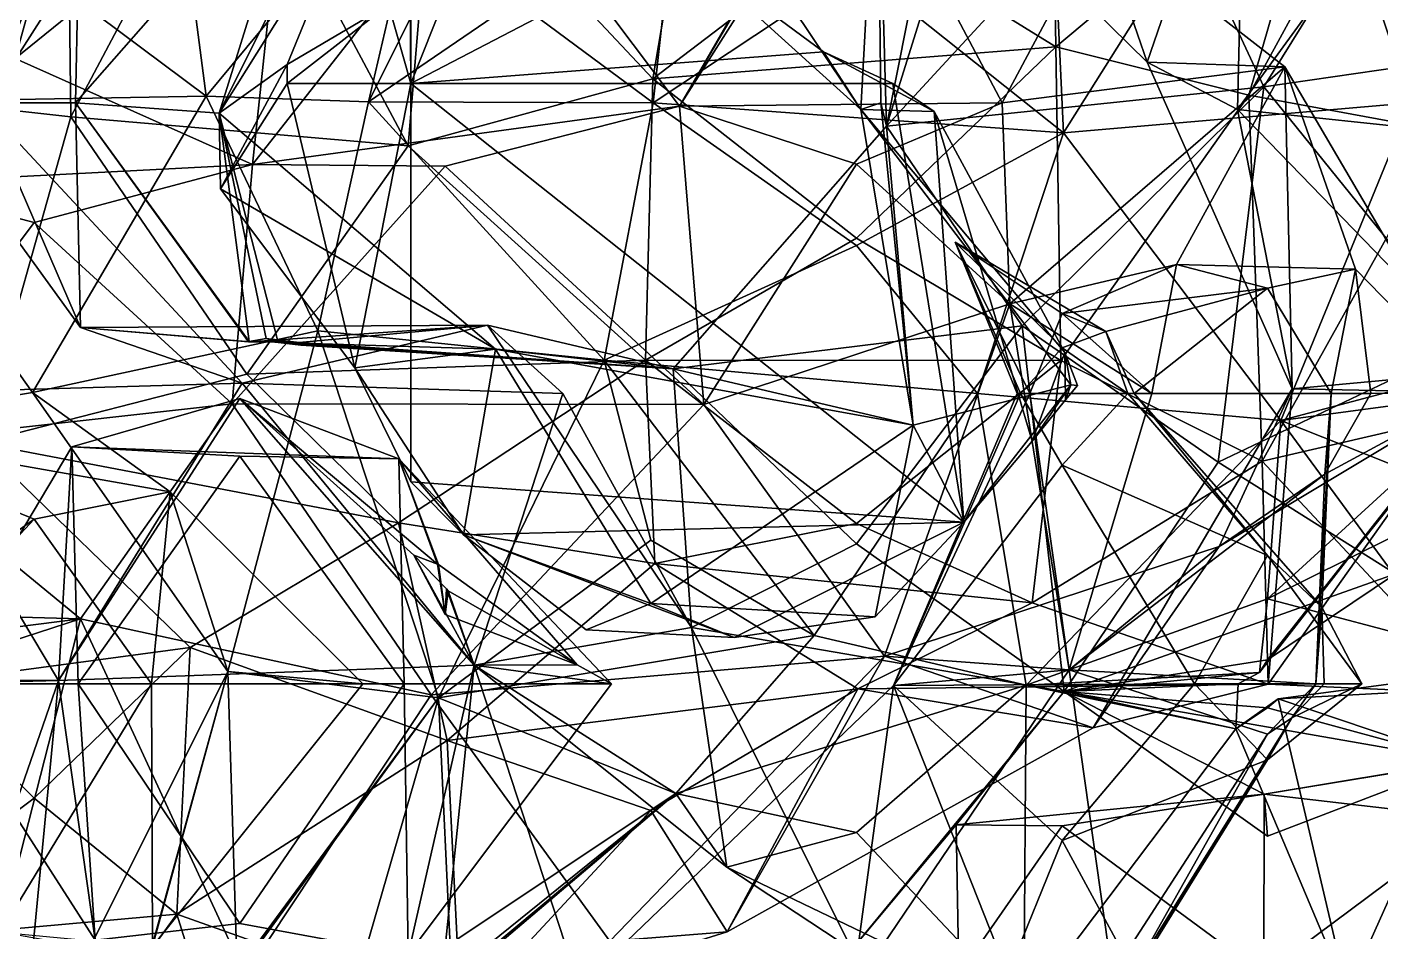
# Model space of a CAD drawing. Extents: x 290095 to 295679, y 4553756 to 4561441.
# Drawn here: x 291696.5 to 291779.5, y 4554098.7 to 4554154.2 of the extents above; entities that cross this region are included whole.
import ezdxf

# ---------------------------------------------------------------- set-up
doc = ezdxf.new("R2010")
doc.units = 0
doc.layers.add('Au_ppm_Pref_-_0_5', color=7, linetype='CONTINUOUS')

msp = doc.modelspace()

# ---------------------------------------------------------------- linework, layer by layer
at = {"layer": 'Au_ppm_Pref_-_0_5'}
for points in [[(291734.843, 4554150.987, 1818.433), (291738.394, 4554171.935, 1812.846), (291721.37, 4554165.35, 1816.982)], [(291734.843, 4554150.987, 1818.433), (291747.318, 4554160.519, 1815.16), (291738.394, 4554171.935, 1812.846)], [(291716.738, 4554162.422, 1903.327), (291708.258, 4554148.88, 1900.675), (291719.06, 4554170.548, 1900.557)], [(291719.06, 4554170.548, 1900.557), (291708.258, 4554148.88, 1900.675), (291713.386, 4554165.404, 1894.164)], [(291759.27, 4554169.76, 1812.768), (291747.318, 4554160.519, 1815.16), (291759.543, 4554152.958, 1817.981)], [(291759.998, 4554147.692, 1875.212), (291774.364, 4554170.515, 1876.221), (291759.133, 4554166.566, 1871.728)], [(291759.27, 4554169.76, 1812.768), (291759.543, 4554152.958, 1817.981), (291776.217, 4554166.919, 1816.768)], [(291781.285, 4554149.521, 1877.392), (291774.364, 4554170.515, 1876.221), (291759.998, 4554147.692, 1875.212)], [(291772.281, 4554150.5, 1893.865), (291765.273, 4554165.58, 1893.388), (291784.404, 4554170.014, 1896.074)], [(291772.281, 4554150.5, 1893.865), (291784.404, 4554170.014, 1896.074), (291786.38, 4554152.548, 1898.979)], [(291781.285, 4554149.521, 1877.392), (291797.622, 4554166.867, 1876.516), (291774.364, 4554170.515, 1876.221)], [(291706.818, 4554169.505, 1883.44), (291693.908, 4554149.274, 1883.665), (291688.473, 4554167.339, 1878.235)], [(291699.741, 4554163.352, 1888.705), (291693.908, 4554149.274, 1883.665), (291706.818, 4554169.505, 1883.44)], [(291749.152, 4554148.1, 1895.098), (291748.601, 4554167.953, 1900.71), (291755.805, 4554169.321, 1894.645)], [(291749.152, 4554148.1, 1895.098), (291755.805, 4554169.321, 1894.645), (291752.968, 4554167.339, 1891.369)], [(291765.125, 4554152.015, 1840.565), (291749.54, 4554167.339, 1841.191), (291771.16, 4554169.553, 1839.813)], [(291770.664, 4554149.106, 1834.519), (291765.125, 4554152.015, 1840.565), (291771.16, 4554169.553, 1839.813)], [(291770.664, 4554149.106, 1834.519), (291771.16, 4554169.553, 1839.813), (291784.559, 4554168.213, 1835.011)], [(291770.664, 4554149.106, 1834.519), (291784.559, 4554168.213, 1835.011), (291783.444, 4554147.772, 1829.312)], [(291783.444, 4554147.772, 1829.312), (291781.462, 4554168.495, 1823.019), (291771.36, 4554149.99, 1823.637)], [(291771.36, 4554149.99, 1823.637), (291781.462, 4554168.495, 1823.019), (291776.217, 4554166.919, 1816.768)], [(291707.466, 4554149.94, 1865.413), (291705.198, 4554167.339, 1861.047), (291696.921, 4554157.815, 1861.773)], [(291707.466, 4554149.94, 1865.413), (291721.409, 4554166.78, 1864.846), (291705.198, 4554167.339, 1861.047)], [(291736.467, 4554149.32, 1840.98), (291725.051, 4554164.545, 1838.877), (291746.853, 4554167.339, 1841.191)], [(291736.467, 4554149.32, 1840.98), (291746.853, 4554167.339, 1841.191), (291745.622, 4554164.94, 1841.191)], [(291737.284, 4554164.488, 1904.458), (291748.601, 4554167.953, 1900.71), (291747.58, 4554149.122, 1906.301)], [(291748.601, 4554167.953, 1900.71), (291748.817, 4554149.521, 1900.584), (291747.58, 4554149.122, 1906.301)], [(291749.152, 4554148.1, 1895.098), (291748.817, 4554149.521, 1900.584), (291748.601, 4554167.953, 1900.71)], [(291749.152, 4554148.1, 1895.098), (291752.968, 4554167.339, 1891.369), (291765.273, 4554165.58, 1893.388)], [(291762.174, 4554160.615, 1845.952), (291749.54, 4554167.339, 1841.191), (291765.125, 4554152.015, 1840.565)], [(291699.171, 4554148.664, 1823.8), (291708.987, 4554167.217, 1823.393), (291698.979, 4554163.844, 1830.203)], [(291719.846, 4554146.886, 1821.422), (291708.987, 4554167.217, 1823.393), (291699.171, 4554148.664, 1823.8)], [(291717.418, 4554149.579, 1872.182), (291721.409, 4554166.78, 1864.846), (291707.466, 4554149.94, 1865.413)], [(291721.37, 4554165.35, 1816.982), (291708.987, 4554167.217, 1823.393), (291719.846, 4554146.886, 1821.422)], [(291736.279, 4554162.475, 1869.737), (291721.409, 4554166.78, 1864.846), (291717.418, 4554149.579, 1872.182)], [(291736.467, 4554149.32, 1840.98), (291745.622, 4554164.94, 1841.191), (291747.318, 4554166.413, 1841.499)], [(291736.467, 4554149.32, 1840.98), (291747.318, 4554166.413, 1841.499), (291756.253, 4554149.521, 1842.918)], [(291747.318, 4554157.804, 1873.648), (291759.998, 4554147.692, 1875.212), (291759.133, 4554166.566, 1871.728)], [(291762.174, 4554160.615, 1845.952), (291756.253, 4554149.521, 1842.918), (291747.318, 4554166.413, 1841.499)], [(291759.543, 4554152.958, 1817.981), (291771.36, 4554149.99, 1823.637), (291776.217, 4554166.919, 1816.768)], [(291684.227, 4554149.521, 1862.794), (291696.921, 4554157.815, 1861.773), (291683.928, 4554165.956, 1860.159)], [(291712.429, 4554165.755, 1834.583), (291710.314, 4554145.748, 1840.465), (291695.755, 4554152.249, 1835.98)], [(291712.429, 4554165.755, 1834.583), (291695.755, 4554152.249, 1835.98), (291698.979, 4554163.844, 1830.203)], [(291712.429, 4554165.755, 1834.583), (291725.051, 4554164.545, 1838.877), (291710.314, 4554145.748, 1840.465)], [(291772.281, 4554150.5, 1893.865), (291749.152, 4554148.1, 1895.098), (291765.273, 4554165.58, 1893.388)], [(291699.466, 4554149.521, 1895.465), (291713.386, 4554165.404, 1894.164), (291708.258, 4554148.88, 1900.675)], [(291713.386, 4554165.404, 1894.164), (291699.466, 4554149.521, 1895.465), (291699.741, 4554163.352, 1888.705)], [(291719.846, 4554146.886, 1821.422), (291734.843, 4554150.987, 1818.433), (291721.37, 4554165.35, 1816.982)], [(291736.467, 4554149.32, 1840.98), (291710.314, 4554145.748, 1840.465), (291725.051, 4554164.545, 1838.877)], [(291737.284, 4554164.488, 1904.458), (291747.58, 4554149.122, 1906.301), (291736.397, 4554159.258, 1906.159)], [(291695.755, 4554152.249, 1835.98), (291683.89, 4554150.364, 1829.007), (291698.979, 4554163.844, 1830.203)], [(291698.979, 4554163.844, 1830.203), (291683.89, 4554150.364, 1829.007), (291699.171, 4554148.664, 1823.8)], [(291689.775, 4554149.521, 1888.705), (291699.741, 4554163.352, 1888.705), (291699.466, 4554149.521, 1895.465)], [(291689.775, 4554149.521, 1888.705), (291693.908, 4554149.274, 1883.665), (291699.741, 4554163.352, 1888.705)], [(291712.434, 4554151.879, 1904.886), (291708.258, 4554148.88, 1900.675), (291716.738, 4554162.422, 1903.327)], [(291716.738, 4554162.422, 1903.327), (291718.644, 4554155.538, 1906.419), (291712.434, 4554151.879, 1904.886)], [(291736.279, 4554162.475, 1869.737), (291717.418, 4554149.579, 1872.182), (291722.12, 4554158.977, 1874.039)], [(291734.868, 4554149.521, 1874.09), (291736.279, 4554162.475, 1869.737), (291722.12, 4554158.977, 1874.039)], [(291736.279, 4554162.475, 1869.737), (291734.868, 4554149.521, 1874.09), (291747.318, 4554157.804, 1873.648)], [(291762.174, 4554160.615, 1845.952), (291773.579, 4554151.731, 1847.111), (291756.253, 4554149.521, 1842.918)], [(291762.174, 4554160.615, 1845.952), (291765.125, 4554152.015, 1840.565), (291773.579, 4554151.731, 1847.111)], [(291734.843, 4554150.987, 1818.433), (291759.543, 4554152.958, 1817.981), (291747.318, 4554160.519, 1815.16)], [(291734.868, 4554149.521, 1874.09), (291722.12, 4554158.977, 1874.039), (291717.418, 4554149.579, 1872.182)], [(291736.397, 4554159.258, 1906.159), (291720, 4554150.707, 1908.596), (291722.833, 4554157.815, 1906.323)], [(291736.397, 4554159.258, 1906.159), (291745.305, 4554152.649, 1908.537), (291720, 4554150.707, 1908.596)], [(291747.58, 4554149.122, 1906.301), (291745.305, 4554152.649, 1908.537), (291736.397, 4554159.258, 1906.159)], [(291707.466, 4554149.94, 1865.413), (291696.921, 4554157.815, 1861.773), (291684.227, 4554149.521, 1862.794)], [(291722.833, 4554157.815, 1906.323), (291720, 4554150.707, 1908.596), (291720, 4554156.272, 1906.766)], [(291759.998, 4554147.692, 1875.212), (291747.318, 4554157.804, 1873.648), (291734.868, 4554149.521, 1874.09)], [(291720, 4554150.707, 1908.596), (291718.644, 4554155.538, 1906.419), (291719.957, 4554156.249, 1906.764)], [(291720, 4554156.272, 1906.766), (291720, 4554150.707, 1908.596), (291719.957, 4554156.249, 1906.764)], [(291718.644, 4554155.538, 1906.419), (291712.42, 4554150.707, 1905.263), (291712.434, 4554151.879, 1904.886)], [(291720, 4554150.707, 1908.596), (291712.42, 4554150.707, 1905.263), (291718.644, 4554155.538, 1906.419)], [(291749.555, 4554150.707, 1909.273), (291720, 4554150.707, 1908.596), (291745.305, 4554152.649, 1908.537)], [(291734.843, 4554150.987, 1818.433), (291747.318, 4554141.213, 1820.603), (291759.543, 4554152.958, 1817.981)], [(291745.305, 4554152.649, 1908.537), (291752.077, 4554148.995, 1909.118), (291749.555, 4554150.707, 1909.273)], [(291747.58, 4554149.122, 1906.301), (291752.077, 4554148.995, 1909.118), (291745.305, 4554152.649, 1908.537)], [(291759.849, 4554133.719, 1824.68), (291759.543, 4554152.958, 1817.981), (291747.318, 4554141.213, 1820.603)], [(291759.849, 4554133.719, 1824.68), (291771.36, 4554149.99, 1823.637), (291759.543, 4554152.958, 1817.981)], [(291784.931, 4554134.845, 1893.51), (291772.281, 4554150.5, 1893.865), (291786.38, 4554152.548, 1898.979)], [(291710.314, 4554145.748, 1840.465), (291687.823, 4554144.571, 1841.191), (291695.755, 4554152.249, 1835.98)], [(291708.351, 4554144.24, 1902.357), (291708.258, 4554148.88, 1900.675), (291712.434, 4554151.879, 1904.886)], [(291712.42, 4554150.707, 1905.263), (291708.351, 4554144.24, 1902.357), (291712.434, 4554151.879, 1904.886)], [(291756.713, 4554137.2, 1848.576), (291756.253, 4554149.521, 1842.918), (291773.579, 4554151.731, 1847.111)], [(291756.713, 4554137.2, 1848.576), (291773.579, 4554151.731, 1847.111), (291766.924, 4554139.613, 1853.069)], [(291770.664, 4554149.106, 1834.519), (291774.022, 4554131.981, 1841.212), (291765.125, 4554152.015, 1840.565)], [(291765.125, 4554152.015, 1840.565), (291774.022, 4554131.981, 1841.212), (291773.579, 4554151.731, 1847.111)], [(291777.906, 4554139.325, 1853.069), (291766.924, 4554139.613, 1853.069), (291773.579, 4554151.731, 1847.111)], [(291777.906, 4554139.325, 1853.069), (291773.579, 4554151.731, 1847.111), (291785.274, 4554131.755, 1847.135)], [(291773.579, 4554151.731, 1847.111), (291774.022, 4554131.981, 1841.212), (291785.274, 4554131.755, 1847.135)], [(291712.42, 4554150.707, 1905.263), (291716.568, 4554133.278, 1904.077), (291708.351, 4554144.24, 1902.357)], [(291712.42, 4554150.707, 1905.263), (291720, 4554150.707, 1908.596), (291716.568, 4554133.278, 1904.077)], [(291720, 4554150.707, 1908.596), (291720, 4554126.272, 1904.377), (291716.568, 4554133.278, 1904.077)], [(291734.394, 4554133.742, 1823.74), (291734.843, 4554150.987, 1818.433), (291719.846, 4554146.886, 1821.422)], [(291720, 4554150.707, 1908.596), (291753.903, 4554123.798, 1906.032), (291720, 4554126.272, 1904.377)], [(291749.555, 4554150.707, 1909.273), (291753.903, 4554123.798, 1906.032), (291720, 4554150.707, 1908.596)], [(291734.394, 4554133.742, 1823.74), (291747.318, 4554141.213, 1820.603), (291734.843, 4554150.987, 1818.433)], [(291752.077, 4554148.995, 1909.118), (291753.903, 4554123.798, 1906.032), (291749.555, 4554150.707, 1909.273)], [(291699.171, 4554148.664, 1823.8), (291683.89, 4554150.364, 1829.007), (291693.538, 4554128.679, 1828.406)], [(291696.83, 4554131.751, 1864.972), (291707.466, 4554149.94, 1865.413), (291684.227, 4554149.521, 1862.794)], [(291696.83, 4554131.751, 1864.972), (291714.304, 4554135.545, 1869.913), (291707.466, 4554149.94, 1865.413)], [(291714.304, 4554135.545, 1869.913), (291717.418, 4554149.579, 1872.182), (291707.466, 4554149.94, 1865.413)], [(291757.474, 4554135.848, 1892.111), (291749.152, 4554148.1, 1895.098), (291772.281, 4554150.5, 1893.865)], [(291769.487, 4554127.478, 1891.542), (291757.474, 4554135.848, 1892.111), (291772.281, 4554150.5, 1893.865)], [(291771.36, 4554149.99, 1823.637), (291759.849, 4554133.719, 1824.68), (291772.187, 4554127.539, 1828.079)], [(291769.487, 4554127.478, 1891.542), (291772.281, 4554150.5, 1893.865), (291784.931, 4554134.845, 1893.51)], [(291783.444, 4554147.772, 1829.312), (291771.36, 4554149.99, 1823.637), (291772.187, 4554127.539, 1828.079)], [(291696.83, 4554131.751, 1864.972), (291684.227, 4554149.521, 1862.794), (291683.455, 4554129.503, 1858.94)], [(291709.664, 4554132.326, 1882.626), (291687.895, 4554131.703, 1881.082), (291693.908, 4554149.274, 1883.665)], [(291689.775, 4554149.521, 1888.705), (291699.466, 4554149.521, 1895.465), (291699.772, 4554135.735, 1888.705)], [(291689.775, 4554149.521, 1888.705), (291699.772, 4554135.735, 1888.705), (291693.908, 4554149.274, 1883.665)], [(291693.908, 4554149.274, 1883.665), (291699.772, 4554135.735, 1888.705), (291709.664, 4554132.326, 1882.626)], [(291710.092, 4554134.875, 1893.864), (291710.06, 4554134.869, 1893.844), (291699.466, 4554149.521, 1895.465)], [(291710.06, 4554134.869, 1893.844), (291699.772, 4554135.735, 1888.705), (291699.466, 4554149.521, 1895.465)], [(291699.466, 4554149.521, 1895.465), (291710.097, 4554134.877, 1893.868), (291710.092, 4554134.875, 1893.864)], [(291708.258, 4554148.88, 1900.675), (291710.097, 4554134.877, 1893.868), (291699.466, 4554149.521, 1895.465)], [(291722.12, 4554145.644, 1845.838), (291710.314, 4554145.748, 1840.465), (291736.467, 4554149.32, 1840.98)], [(291717.418, 4554149.579, 1872.182), (291714.304, 4554135.545, 1869.913), (291731.858, 4554133.744, 1872.755)], [(291731.858, 4554133.744, 1872.755), (291734.868, 4554149.521, 1874.09), (291717.418, 4554149.579, 1872.182)], [(291722.12, 4554145.644, 1845.838), (291736.467, 4554149.32, 1840.98), (291737.961, 4554131.025, 1846.479)], [(291747.318, 4554140.78, 1873.801), (291734.868, 4554149.521, 1874.09), (291731.858, 4554133.744, 1872.755)], [(291747.318, 4554140.78, 1873.801), (291759.998, 4554147.692, 1875.212), (291734.868, 4554149.521, 1874.09)], [(291756.253, 4554149.521, 1842.918), (291747.318, 4554145.751, 1845.873), (291736.467, 4554149.32, 1840.98)], [(291737.961, 4554131.025, 1846.479), (291736.467, 4554149.32, 1840.98), (291747.318, 4554145.751, 1845.873)], [(291747.318, 4554145.751, 1845.873), (291756.253, 4554149.521, 1842.918), (291756.713, 4554137.2, 1848.576)], [(291748.817, 4554149.521, 1900.584), (291750.801, 4554129.752, 1899.793), (291747.58, 4554149.122, 1906.301)], [(291752.077, 4554148.995, 1909.118), (291747.58, 4554149.122, 1906.301), (291760.091, 4554134.22, 1907.467)], [(291747.58, 4554149.122, 1906.301), (291760.454, 4554132.232, 1906.788), (291760.091, 4554134.22, 1907.467)], [(291747.58, 4554149.122, 1906.301), (291750.801, 4554129.752, 1899.793), (291760.454, 4554132.232, 1906.788)], [(291749.152, 4554148.1, 1895.098), (291750.801, 4554129.752, 1899.793), (291748.817, 4554149.521, 1900.584)], [(291752.077, 4554148.995, 1909.118), (291758.078, 4554128.781, 1906.746), (291753.903, 4554123.798, 1906.032)], [(291752.077, 4554148.995, 1909.118), (291760.091, 4554134.22, 1907.467), (291758.078, 4554128.781, 1906.746)], [(291781.285, 4554149.521, 1877.392), (291759.998, 4554147.692, 1875.212), (291773.326, 4554130.035, 1875.683)], [(291786.167, 4554133.098, 1835.294), (291774.022, 4554131.981, 1841.212), (291770.664, 4554149.106, 1834.519)], [(291770.664, 4554149.106, 1834.519), (291783.444, 4554147.772, 1829.312), (291786.167, 4554133.098, 1835.294)], [(291785.116, 4554133.171, 1882.277), (291781.285, 4554149.521, 1877.392), (291773.326, 4554130.035, 1875.683)], [(291693.538, 4554128.679, 1828.406), (291709.955, 4554132.872, 1823.734), (291699.171, 4554148.664, 1823.8)], [(291719.846, 4554146.886, 1821.422), (291699.171, 4554148.664, 1823.8), (291709.955, 4554132.872, 1823.734)], [(291711.877, 4554134.814, 1894.729), (291711.14, 4554135.061, 1894.495), (291708.258, 4554148.88, 1900.675)], [(291710.097, 4554134.877, 1893.868), (291708.258, 4554148.88, 1900.675), (291711.14, 4554135.061, 1894.495)], [(291711.877, 4554134.814, 1894.729), (291708.258, 4554148.88, 1900.675), (291725.203, 4554134.419, 1901.225)], [(291708.258, 4554148.88, 1900.675), (291708.351, 4554144.24, 1902.357), (291725.203, 4554134.419, 1901.225)], [(291750.801, 4554129.752, 1899.793), (291749.152, 4554148.1, 1895.098), (291736.093, 4554133.205, 1894.975)], [(291736.093, 4554133.205, 1894.975), (291749.152, 4554148.1, 1895.098), (291757.474, 4554135.848, 1892.111)], [(291747.318, 4554140.78, 1873.801), (291754.735, 4554131.703, 1873.33), (291759.998, 4554147.692, 1875.212)], [(291759.998, 4554147.692, 1875.212), (291754.735, 4554131.703, 1873.33), (291773.326, 4554130.035, 1875.683)], [(291772.187, 4554127.539, 1828.079), (291790.073, 4554131.703, 1825.709), (291783.444, 4554147.772, 1829.312)], [(291709.955, 4554132.872, 1823.734), (291734.394, 4554133.742, 1823.74), (291719.846, 4554146.886, 1821.422)], [(291687.823, 4554144.571, 1841.191), (291710.314, 4554145.748, 1840.465), (291696.921, 4554142.183, 1844.684)], [(291709.067, 4554131.064, 1846.913), (291696.921, 4554142.183, 1844.684), (291710.314, 4554145.748, 1840.465)], [(291709.067, 4554131.064, 1846.913), (291710.314, 4554145.748, 1840.465), (291722.12, 4554145.644, 1845.838)], [(291737.961, 4554131.025, 1846.479), (291747.318, 4554145.751, 1845.873), (291756.713, 4554137.2, 1848.576)], [(291709.067, 4554131.064, 1846.913), (291722.12, 4554145.644, 1845.838), (291737.961, 4554131.025, 1846.479)], [(291686.753, 4554128.563, 1846.316), (291687.823, 4554144.571, 1841.191), (291696.921, 4554142.183, 1844.684)], [(291708.351, 4554144.24, 1902.357), (291716.568, 4554133.278, 1904.077), (291725.203, 4554134.419, 1901.225)], [(291709.067, 4554131.064, 1846.913), (291686.753, 4554128.563, 1846.316), (291696.921, 4554142.183, 1844.684)], [(291747.318, 4554140.78, 1873.801), (291731.858, 4554133.744, 1872.755), (291754.735, 4554131.703, 1873.33)], [(291734.394, 4554133.742, 1823.74), (291759.849, 4554133.719, 1824.68), (291747.318, 4554141.213, 1820.603)], [(291753.357, 4554140.982, 1859.009), (291757.377, 4554131.703, 1860.206), (291757.163, 4554131.703, 1859.009)], [(291753.357, 4554140.982, 1859.009), (291759.918, 4554134.49, 1859.938), (291757.377, 4554131.703, 1860.206)], [(291753.357, 4554140.982, 1859.009), (291762.598, 4554135.493, 1859.009), (291759.918, 4554134.49, 1859.938)], [(291753.357, 4554140.982, 1859.009), (291757.163, 4554131.703, 1859.009), (291757.936, 4554131.703, 1858.074)], [(291753.357, 4554140.982, 1859.009), (291757.936, 4554131.703, 1858.074), (291759.918, 4554136.605, 1857.375)], [(291753.357, 4554140.982, 1859.009), (291759.918, 4554136.605, 1857.375), (291762.598, 4554135.493, 1859.009)], [(291765.412, 4554131.703, 1853.069), (291756.713, 4554137.2, 1848.576), (291766.924, 4554139.613, 1853.069)], [(291765.412, 4554131.703, 1853.069), (291766.924, 4554139.613, 1853.069), (291759.918, 4554136.605, 1857.375)], [(291759.918, 4554136.605, 1857.375), (291766.924, 4554139.613, 1853.069), (291772.517, 4554138.161, 1855.222)], [(291772.517, 4554138.161, 1855.222), (291766.924, 4554139.613, 1853.069), (291777.906, 4554139.325, 1853.069)], [(291776.418, 4554131.703, 1854.908), (291772.517, 4554138.161, 1855.222), (291777.906, 4554139.325, 1853.069)], [(291778.833, 4554131.703, 1853.069), (291776.418, 4554131.703, 1854.908), (291777.906, 4554139.325, 1853.069)], [(291778.833, 4554131.703, 1853.069), (291777.906, 4554139.325, 1853.069), (291785.274, 4554131.755, 1847.135)], [(291759.918, 4554136.605, 1857.375), (291772.517, 4554138.161, 1855.222), (291762.598, 4554135.493, 1859.009)], [(291764.345, 4554131.703, 1859.009), (291762.598, 4554135.493, 1859.009), (291772.517, 4554138.161, 1855.222)], [(291764.345, 4554131.703, 1859.009), (291772.517, 4554138.161, 1855.222), (291776.418, 4554131.703, 1854.908)], [(291737.961, 4554131.025, 1846.479), (291756.713, 4554137.2, 1848.576), (291749.039, 4554115.585, 1846.391)], [(291749.039, 4554115.585, 1846.391), (291756.713, 4554137.2, 1848.576), (291760.358, 4554114.753, 1853.348)], [(291760.358, 4554114.753, 1853.348), (291756.713, 4554137.2, 1848.576), (291765.412, 4554131.703, 1853.069)], [(291765.412, 4554131.703, 1853.069), (291759.918, 4554136.605, 1857.375), (291757.936, 4554131.703, 1858.074)], [(291724.699, 4554135.888, 1888.251), (291699.772, 4554135.735, 1888.705), (291710.155, 4554134.87, 1893.841)], [(291724.699, 4554135.888, 1888.251), (291709.664, 4554132.326, 1882.626), (291699.772, 4554135.735, 1888.705)], [(291710.06, 4554134.869, 1893.844), (291710.155, 4554134.87, 1893.841), (291699.772, 4554135.735, 1888.705)], [(291724.699, 4554135.888, 1888.251), (291729.32, 4554131.703, 1885.311), (291709.664, 4554132.326, 1882.626)], [(291710.155, 4554134.87, 1893.841), (291713.161, 4554134.826, 1893.499), (291724.699, 4554135.888, 1888.251)], [(291713.161, 4554134.826, 1893.499), (291736.093, 4554133.205, 1894.975), (291724.699, 4554135.888, 1888.251)], [(291724.699, 4554135.888, 1888.251), (291736.093, 4554133.205, 1894.975), (291737.199, 4554117.354, 1887.398)], [(291729.32, 4554131.703, 1885.311), (291724.699, 4554135.888, 1888.251), (291737.199, 4554117.354, 1887.398)], [(291747.318, 4554122.48, 1891.78), (291736.093, 4554133.205, 1894.975), (291757.474, 4554135.848, 1892.111)], [(291747.318, 4554122.48, 1891.78), (291757.474, 4554135.848, 1892.111), (291760.048, 4554113.421, 1888.4)], [(291760.048, 4554113.421, 1888.4), (291757.474, 4554135.848, 1892.111), (291769.487, 4554127.478, 1891.542)], [(291696.83, 4554131.751, 1864.972), (291708.785, 4554114.651, 1865.098), (291714.304, 4554135.545, 1869.913)], [(291714.304, 4554135.545, 1869.913), (291708.785, 4554114.651, 1865.098), (291721.693, 4554113.024, 1870.634)], [(291710.092, 4554134.875, 1893.864), (291710.155, 4554134.87, 1893.841), (291710.06, 4554134.869, 1893.844)], [(291710.097, 4554134.877, 1893.868), (291710.155, 4554134.87, 1893.841), (291710.092, 4554134.875, 1893.864)], [(291710.097, 4554134.877, 1893.868), (291711.14, 4554135.061, 1894.495), (291713.161, 4554134.826, 1893.499)], [(291710.097, 4554134.877, 1893.868), (291713.161, 4554134.826, 1893.499), (291710.155, 4554134.87, 1893.841)], [(291711.877, 4554134.814, 1894.729), (291713.269, 4554134.664, 1893.998), (291711.14, 4554135.061, 1894.495)], [(291713.269, 4554134.664, 1893.998), (291713.161, 4554134.826, 1893.499), (291711.14, 4554135.061, 1894.495)], [(291731.858, 4554133.744, 1872.755), (291714.304, 4554135.545, 1869.913), (291721.693, 4554113.024, 1870.634)], [(291762.598, 4554135.493, 1859.009), (291763.95, 4554131.703, 1860.91), (291759.918, 4554134.49, 1859.938)], [(291762.598, 4554135.493, 1859.009), (291764.345, 4554131.703, 1859.009), (291763.95, 4554131.703, 1860.91)], [(291711.877, 4554134.814, 1894.729), (291736.093, 4554133.205, 1894.975), (291713.269, 4554134.664, 1893.998)], [(291725.203, 4554134.419, 1901.225), (291736.093, 4554133.205, 1894.975), (291711.877, 4554134.814, 1894.729)], [(291736.093, 4554133.205, 1894.975), (291713.161, 4554134.826, 1893.499), (291713.269, 4554134.664, 1893.998)], [(291723.237, 4554123.021, 1904.015), (291725.203, 4554134.419, 1901.225), (291716.568, 4554133.278, 1904.077)], [(291725.203, 4554134.419, 1901.225), (291723.237, 4554123.021, 1904.015), (291734.719, 4554118.822, 1902.229)], [(291725.203, 4554134.419, 1901.225), (291734.719, 4554118.822, 1902.229), (291750.801, 4554129.752, 1899.793)], [(291725.203, 4554134.419, 1901.225), (291750.801, 4554129.752, 1899.793), (291736.093, 4554133.205, 1894.975)], [(291763.95, 4554131.703, 1860.91), (291757.377, 4554131.703, 1860.206), (291759.918, 4554134.49, 1859.938)], [(291760.091, 4554134.22, 1907.467), (291760.125, 4554131.306, 1907.106), (291758.078, 4554128.781, 1906.746)], [(291760.091, 4554134.22, 1907.467), (291760.864, 4554132.191, 1907.233), (291760.125, 4554131.306, 1907.106)], [(291760.454, 4554132.232, 1906.788), (291760.864, 4554132.191, 1907.233), (291760.091, 4554134.22, 1907.467)], [(291769.487, 4554127.478, 1891.542), (291784.931, 4554134.845, 1893.51), (291780.348, 4554120.628, 1888.705)], [(291709.955, 4554132.872, 1823.734), (291719.248, 4554123.755, 1828.016), (291734.394, 4554133.742, 1823.74)], [(291723.237, 4554123.021, 1904.015), (291716.568, 4554133.278, 1904.077), (291720, 4554126.272, 1904.377)], [(291734.952, 4554121.275, 1829.929), (291734.394, 4554133.742, 1823.74), (291719.248, 4554123.755, 1828.016)], [(291721.693, 4554113.024, 1870.634), (291734.719, 4554122.707, 1873.886), (291731.858, 4554133.744, 1872.755)], [(291744.726, 4554116.855, 1873.099), (291731.858, 4554133.744, 1872.755), (291734.719, 4554122.707, 1873.886)], [(291754.735, 4554131.703, 1873.33), (291731.858, 4554133.744, 1872.755), (291744.726, 4554116.855, 1873.099)], [(291734.952, 4554121.275, 1829.929), (291747.318, 4554123.724, 1826.652), (291734.394, 4554133.742, 1823.74)], [(291734.394, 4554133.742, 1823.74), (291747.318, 4554123.724, 1826.652), (291759.849, 4554133.719, 1824.68)], [(291758.076, 4554118.854, 1830.1), (291759.849, 4554133.719, 1824.68), (291747.318, 4554123.724, 1826.652)], [(291759.849, 4554133.719, 1824.68), (291758.076, 4554118.854, 1830.1), (291772.187, 4554127.539, 1828.079)], [(291693.538, 4554128.679, 1828.406), (291719.248, 4554123.755, 1828.016), (291709.955, 4554132.872, 1823.734)], [(291747.318, 4554122.48, 1891.78), (291737.199, 4554117.354, 1887.398), (291736.093, 4554133.205, 1894.975)], [(291774.022, 4554131.981, 1841.212), (291786.167, 4554133.098, 1835.294), (291772.555, 4554113.872, 1835.251)], [(291786.167, 4554133.098, 1835.294), (291785.507, 4554113.28, 1829.335), (291772.555, 4554113.872, 1835.251)], [(291785.116, 4554133.171, 1882.277), (291773.326, 4554130.035, 1875.683), (291785.705, 4554131.703, 1882.488)], [(291696.83, 4554131.751, 1864.972), (291683.455, 4554129.503, 1858.94), (291705.254, 4554125.669, 1859.009)], [(291684.556, 4554114.207, 1876.635), (291687.895, 4554131.703, 1881.082), (291698.424, 4554114.094, 1882.362)], [(291698.424, 4554114.094, 1882.362), (291687.895, 4554131.703, 1881.082), (291709.664, 4554132.326, 1882.626)], [(291696.83, 4554131.751, 1864.972), (291705.254, 4554125.669, 1859.009), (291708.785, 4554114.651, 1865.098)], [(291723.885, 4554115.042, 1882.134), (291698.424, 4554114.094, 1882.362), (291709.664, 4554132.326, 1882.626)], [(291729.32, 4554131.703, 1885.311), (291723.885, 4554115.042, 1882.134), (291709.664, 4554132.326, 1882.626)], [(291729.32, 4554131.703, 1885.311), (291737.199, 4554117.354, 1887.398), (291723.885, 4554115.042, 1882.134)], [(291757.711, 4554113.815, 1877.497), (291754.735, 4554131.703, 1873.33), (291744.726, 4554116.855, 1873.099)], [(291749.583, 4554113.782, 1859.009), (291757.377, 4554131.703, 1860.206), (291759.918, 4554127.304, 1860.475)], [(291749.583, 4554113.782, 1859.009), (291757.163, 4554131.703, 1859.009), (291757.377, 4554131.703, 1860.206)], [(291749.583, 4554113.782, 1859.009), (291760.358, 4554114.753, 1853.348), (291757.936, 4554131.703, 1858.074)], [(291749.583, 4554113.782, 1859.009), (291757.936, 4554131.703, 1858.074), (291757.163, 4554131.703, 1859.009)], [(291750.801, 4554129.752, 1899.793), (291753.903, 4554123.798, 1906.032), (291760.454, 4554132.232, 1906.788)], [(291753.903, 4554123.798, 1906.032), (291758.078, 4554128.781, 1906.746), (291760.454, 4554132.232, 1906.788)], [(291757.711, 4554113.815, 1877.497), (291773.326, 4554130.035, 1875.683), (291754.735, 4554131.703, 1873.33)], [(291759.918, 4554127.304, 1860.475), (291757.377, 4554131.703, 1860.206), (291763.95, 4554131.703, 1860.91)], [(291765.412, 4554131.703, 1853.069), (291757.936, 4554131.703, 1858.074), (291760.358, 4554114.753, 1853.348)], [(291760.454, 4554132.232, 1906.788), (291758.078, 4554128.781, 1906.746), (291760.125, 4554131.306, 1907.106)], [(291759.918, 4554127.304, 1860.475), (291763.95, 4554131.703, 1860.91), (291772.517, 4554121.755, 1861.632)], [(291760.454, 4554132.232, 1906.788), (291760.125, 4554131.306, 1907.106), (291760.864, 4554132.191, 1907.233)], [(291761.826, 4554111.192, 1841.77), (291769.549, 4554122.303, 1848.537), (291774.022, 4554131.981, 1841.212)], [(291761.826, 4554111.192, 1841.77), (291774.022, 4554131.981, 1841.212), (291772.555, 4554113.872, 1835.251)], [(291772.517, 4554121.755, 1861.632), (291763.95, 4554131.703, 1860.91), (291764.345, 4554131.703, 1859.009)], [(291772.517, 4554121.755, 1861.632), (291764.345, 4554131.703, 1859.009), (291775.84, 4554118.585, 1859.009)], [(291775.84, 4554118.585, 1859.009), (291764.345, 4554131.703, 1859.009), (291776.418, 4554131.703, 1854.908)], [(291769.549, 4554122.303, 1848.537), (291785.274, 4554131.755, 1847.135), (291774.022, 4554131.981, 1841.212)], [(291769.549, 4554122.303, 1848.537), (291776.018, 4554126.752, 1853.069), (291785.274, 4554131.755, 1847.135)], [(291790.073, 4554131.703, 1825.709), (291772.187, 4554127.539, 1828.079), (291785.507, 4554113.28, 1829.335)], [(291785.116, 4554125.353, 1880.649), (291785.705, 4554131.703, 1882.488), (291773.326, 4554130.035, 1875.683)], [(291775.479, 4554113.885, 1857.612), (291775.84, 4554118.585, 1859.009), (291776.418, 4554131.703, 1854.908)], [(291775.479, 4554113.885, 1857.612), (291776.418, 4554131.703, 1854.908), (291776.018, 4554126.752, 1853.069)], [(291778.833, 4554131.703, 1853.069), (291785.274, 4554131.755, 1847.135), (291776.018, 4554126.752, 1853.069)], [(291778.833, 4554131.703, 1853.069), (291776.018, 4554126.752, 1853.069), (291776.418, 4554131.703, 1854.908)], [(291709.067, 4554131.064, 1846.913), (291699.761, 4554117.867, 1849.796), (291686.753, 4554128.563, 1846.316)], [(291723.885, 4554115.042, 1882.134), (291709.521, 4554131.39, 1882.87), (291698.424, 4554114.094, 1882.362)], [(291709.521, 4554131.39, 1882.87), (291699.235, 4554128.431, 1888.705), (291698.424, 4554114.094, 1882.362)], [(291719.279, 4554127.686, 1888.705), (291699.235, 4554128.431, 1888.705), (291709.521, 4554131.39, 1882.87)], [(291709.067, 4554131.064, 1846.913), (291721.245, 4554113.226, 1846.426), (291699.761, 4554117.867, 1849.796)], [(291709.067, 4554131.064, 1846.913), (291737.961, 4554131.025, 1846.479), (291721.245, 4554113.226, 1846.426)], [(291720.191, 4554121.773, 1884.486), (291721.632, 4554121.226, 1885.348), (291709.521, 4554131.39, 1882.87)], [(291723.885, 4554115.042, 1882.134), (291720.191, 4554121.773, 1884.486), (291709.521, 4554131.39, 1882.87)], [(291721.632, 4554121.226, 1885.348), (291719.279, 4554127.686, 1888.705), (291709.521, 4554131.39, 1882.87)], [(291721.245, 4554113.226, 1846.426), (291737.961, 4554131.025, 1846.479), (291749.039, 4554115.585, 1846.391)], [(291785.116, 4554131.188, 1882.938), (291783.019, 4554128.738, 1882.766), (291772.517, 4554115.368, 1883.26)], [(291785.116, 4554131.188, 1882.938), (291772.517, 4554115.368, 1883.26), (291780.348, 4554120.628, 1888.705)], [(291757.711, 4554113.815, 1877.497), (291772.517, 4554119.104, 1881.026), (291773.326, 4554130.035, 1875.683)], [(291783.479, 4554116.2, 1876.827), (291773.326, 4554130.035, 1875.683), (291772.517, 4554119.104, 1881.026)], [(291785.116, 4554125.353, 1880.649), (291773.326, 4554130.035, 1875.683), (291783.479, 4554116.2, 1876.827)], [(291683.455, 4554129.503, 1858.94), (291685.895, 4554116.11, 1853.069), (291696.921, 4554123.991, 1855.64)], [(291683.455, 4554129.503, 1858.94), (291696.921, 4554123.991, 1855.64), (291705.254, 4554125.669, 1859.009)], [(291750.801, 4554129.752, 1899.793), (291734.719, 4554118.822, 1902.229), (291748.466, 4554117.995, 1904.696)], [(291750.801, 4554129.752, 1899.793), (291748.466, 4554117.995, 1904.696), (291753.903, 4554123.798, 1906.032)], [(291684.322, 4554118.314, 1851.593), (291686.753, 4554128.563, 1846.316), (291699.761, 4554117.867, 1849.796)], [(291706.48, 4554116.11, 1831.487), (291693.538, 4554128.679, 1828.406), (291689.871, 4554113.885, 1831.928)], [(291690.575, 4554113.885, 1888.705), (291699.235, 4554128.431, 1888.705), (291699.618, 4554113.885, 1893.373)], [(291699.235, 4554128.431, 1888.705), (291690.575, 4554113.885, 1888.705), (291698.424, 4554114.094, 1882.362)], [(291693.538, 4554128.679, 1828.406), (291706.48, 4554116.11, 1831.487), (291719.248, 4554123.755, 1828.016)], [(291719.279, 4554127.686, 1888.705), (291709.521, 4554127.861, 1893.364), (291699.235, 4554128.431, 1888.705)], [(291709.521, 4554127.861, 1893.364), (291699.618, 4554113.885, 1893.373), (291699.235, 4554128.431, 1888.705)], [(291772.517, 4554115.368, 1883.26), (291783.019, 4554128.738, 1882.766), (291772.016, 4554114.594, 1882.766)], [(291772.016, 4554114.594, 1882.766), (291783.019, 4554128.738, 1882.766), (291772.517, 4554119.104, 1881.026)], [(291785.116, 4554125.353, 1880.649), (291772.517, 4554119.104, 1881.026), (291783.019, 4554128.738, 1882.766)], [(291709.521, 4554127.861, 1893.364), (291719.606, 4554113.885, 1893.46), (291699.618, 4554113.885, 1893.373)], [(291719.279, 4554127.686, 1888.705), (291719.606, 4554113.885, 1893.46), (291709.521, 4554127.861, 1893.364)], [(291719.279, 4554127.686, 1888.705), (291721.711, 4554121.201, 1885.397), (291730.21, 4554115.065, 1887.827)], [(291719.279, 4554127.686, 1888.705), (291721.632, 4554121.226, 1885.348), (291721.711, 4554121.201, 1885.397)], [(291732.304, 4554113.885, 1888.705), (291719.279, 4554127.686, 1888.705), (291730.21, 4554115.065, 1887.827)], [(291719.279, 4554127.686, 1888.705), (291732.304, 4554113.885, 1888.705), (291719.606, 4554113.885, 1893.46)], [(291772.187, 4554127.539, 1828.079), (291758.076, 4554118.854, 1830.1), (291772.555, 4554113.872, 1835.251)], [(291760.048, 4554113.421, 1888.4), (291769.487, 4554127.478, 1891.542), (291780.348, 4554120.628, 1888.705)], [(291772.187, 4554127.539, 1828.079), (291772.555, 4554113.872, 1835.251), (291785.507, 4554113.28, 1829.335)], [(291749.583, 4554113.782, 1859.009), (291759.918, 4554127.304, 1860.475), (291768.041, 4554113.885, 1861.119)], [(291759.918, 4554127.304, 1860.475), (291772.517, 4554121.755, 1861.632), (291768.041, 4554113.885, 1861.119)], [(291760.358, 4554114.753, 1853.348), (291775.479, 4554113.885, 1857.612), (291776.018, 4554126.752, 1853.069)], [(291760.358, 4554114.753, 1853.348), (291776.018, 4554126.752, 1853.069), (291769.549, 4554122.303, 1848.537)], [(291720, 4554126.272, 1904.377), (291753.903, 4554123.798, 1906.032), (291723.237, 4554123.021, 1904.015)], [(291705.254, 4554125.669, 1859.009), (291696.921, 4554123.991, 1855.64), (291704.114, 4554113.885, 1855.618)], [(291717.073, 4554113.885, 1859.009), (291705.254, 4554125.669, 1859.009), (291704.114, 4554113.885, 1855.618)], [(291705.254, 4554125.669, 1859.009), (291717.073, 4554113.885, 1859.009), (291708.785, 4554114.651, 1865.098)], [(291785.116, 4554125.353, 1880.649), (291783.479, 4554116.2, 1876.827), (291772.517, 4554119.104, 1881.026)], [(291696.921, 4554123.991, 1855.64), (291685.895, 4554116.11, 1853.069), (291687.511, 4554113.885, 1853.069)], [(291696.921, 4554123.991, 1855.64), (291687.511, 4554113.885, 1853.069), (291704.114, 4554113.885, 1855.618)], [(291719.248, 4554123.755, 1828.016), (291706.48, 4554116.11, 1831.487), (291722.224, 4554110.419, 1834.017)], [(291719.248, 4554123.755, 1828.016), (291722.224, 4554110.419, 1834.017), (291734.952, 4554121.275, 1829.929)], [(291753.903, 4554123.798, 1906.032), (291739.815, 4554116.724, 1903.945), (291723.237, 4554123.021, 1904.015)], [(291734.952, 4554121.275, 1829.929), (291758.076, 4554118.854, 1830.1), (291747.318, 4554123.724, 1826.652)], [(291753.903, 4554123.798, 1906.032), (291748.466, 4554117.995, 1904.696), (291739.815, 4554116.724, 1903.945)], [(291734.719, 4554122.707, 1873.886), (291721.693, 4554113.024, 1870.634), (291744.726, 4554116.855, 1873.099)], [(291739.815, 4554116.724, 1903.945), (291730.76, 4554117.207, 1903.473), (291723.237, 4554123.021, 1904.015)], [(291723.237, 4554123.021, 1904.015), (291730.76, 4554117.207, 1903.473), (291734.719, 4554118.822, 1902.229)], [(291747.318, 4554122.48, 1891.78), (291760.048, 4554113.421, 1888.4), (291737.199, 4554117.354, 1887.398)], [(291723.885, 4554115.042, 1882.134), (291722.184, 4554119.711, 1884.56), (291720.191, 4554121.773, 1884.486)], [(291721.632, 4554121.226, 1885.348), (291720.191, 4554121.773, 1884.486), (291722.12, 4554118.138, 1884.184)], [(291720.191, 4554121.773, 1884.486), (291722.184, 4554119.711, 1884.56), (291722.12, 4554118.138, 1884.184)], [(291769.549, 4554122.303, 1848.537), (291761.826, 4554111.192, 1841.77), (291749.039, 4554115.585, 1846.391)], [(291749.039, 4554115.585, 1846.391), (291760.358, 4554114.753, 1853.348), (291769.549, 4554122.303, 1848.537)], [(291778.288, 4554113.885, 1861.729), (291768.041, 4554113.885, 1861.119), (291772.517, 4554121.755, 1861.632)], [(291778.288, 4554113.885, 1861.729), (291772.517, 4554121.755, 1861.632), (291775.84, 4554118.585, 1859.009)], [(291721.711, 4554121.201, 1885.397), (291721.632, 4554121.226, 1885.348), (291722.12, 4554118.138, 1884.184)], [(291730.21, 4554115.065, 1887.827), (291721.711, 4554121.201, 1885.397), (291722.12, 4554118.138, 1884.184)], [(291734.952, 4554121.275, 1829.929), (291722.224, 4554110.419, 1834.017), (291747.406, 4554113.579, 1835.202)], [(291734.952, 4554121.275, 1829.929), (291747.406, 4554113.579, 1835.202), (291758.076, 4554118.854, 1830.1)], [(291760.048, 4554113.421, 1888.4), (291780.348, 4554120.628, 1888.705), (291772.517, 4554115.368, 1883.26)], [(291722.184, 4554119.711, 1884.56), (291722.29, 4554119.604, 1884.565), (291722.12, 4554118.138, 1884.184)], [(291722.29, 4554119.604, 1884.565), (291730.21, 4554115.065, 1887.827), (291722.12, 4554118.138, 1884.184)], [(291722.29, 4554119.604, 1884.565), (291722.184, 4554119.711, 1884.56), (291723.885, 4554115.042, 1882.134)], [(291730.21, 4554115.065, 1887.827), (291722.29, 4554119.604, 1884.565), (291723.885, 4554115.042, 1882.134)], [(291684.322, 4554118.314, 1851.593), (291699.761, 4554117.867, 1849.796), (291685.895, 4554116.11, 1853.069)], [(291734.719, 4554118.822, 1902.229), (291730.76, 4554117.207, 1903.473), (291739.815, 4554116.724, 1903.945)], [(291748.466, 4554117.995, 1904.696), (291734.719, 4554118.822, 1902.229), (291739.815, 4554116.724, 1903.945)], [(291747.406, 4554113.579, 1835.202), (291772.555, 4554113.872, 1835.251), (291758.076, 4554118.854, 1830.1)], [(291757.711, 4554113.815, 1877.497), (291772.016, 4554114.594, 1882.766), (291772.517, 4554119.104, 1881.026)], [(291775.981, 4554113.885, 1859.009), (291775.84, 4554118.585, 1859.009), (291775.479, 4554113.885, 1857.612)], [(291778.288, 4554113.885, 1861.729), (291775.84, 4554118.585, 1859.009), (291775.981, 4554113.885, 1859.009)], [(291687.511, 4554113.885, 1853.069), (291685.895, 4554116.11, 1853.069), (291699.761, 4554117.867, 1849.796)], [(291694.863, 4554098.661, 1853.038), (291687.511, 4554113.885, 1853.069), (291699.761, 4554117.867, 1849.796)], [(291694.863, 4554098.661, 1853.038), (291699.761, 4554117.867, 1849.796), (291709.853, 4554096.027, 1847.324)], [(291699.761, 4554117.867, 1849.796), (291721.245, 4554113.226, 1846.426), (291709.853, 4554096.027, 1847.324)], [(291736.246, 4554107.162, 1877.215), (291744.726, 4554116.855, 1873.099), (291721.693, 4554113.024, 1870.634)], [(291739.377, 4554102.654, 1882.766), (291723.885, 4554115.042, 1882.134), (291737.199, 4554117.354, 1887.398)], [(291736.246, 4554107.162, 1877.215), (291757.711, 4554113.815, 1877.497), (291744.726, 4554116.855, 1873.099)], [(291739.377, 4554102.654, 1882.766), (291737.199, 4554117.354, 1887.398), (291747.032, 4554097.591, 1888.708)], [(291737.199, 4554117.354, 1887.398), (291760.048, 4554113.421, 1888.4), (291747.032, 4554097.591, 1888.708)], [(291706.48, 4554116.11, 1831.487), (291689.871, 4554113.885, 1831.928), (291696.921, 4554106.872, 1832.914)], [(291706.48, 4554116.11, 1831.487), (291696.921, 4554106.872, 1832.914), (291705.673, 4554099.774, 1836.59)], [(291706.48, 4554116.11, 1831.487), (291705.673, 4554099.774, 1836.59), (291722.224, 4554110.419, 1834.017)], [(291732.304, 4554113.885, 1888.705), (291723.885, 4554115.042, 1882.134), (291719.842, 4554097.291, 1888.039)], [(291730.077, 4554096.067, 1882.766), (291719.842, 4554097.291, 1888.039), (291723.885, 4554115.042, 1882.134)], [(291721.245, 4554113.226, 1846.426), (291749.039, 4554115.585, 1846.391), (291732.199, 4554098.116, 1845.259)], [(291736.246, 4554107.162, 1877.215), (291722.12, 4554097.737, 1877.383), (291723.885, 4554115.042, 1882.134)], [(291730.077, 4554096.067, 1882.766), (291723.885, 4554115.042, 1882.134), (291722.12, 4554097.737, 1877.383)], [(291732.304, 4554113.885, 1888.705), (291730.21, 4554115.065, 1887.827), (291723.885, 4554115.042, 1882.134)], [(291723.885, 4554115.042, 1882.134), (291739.377, 4554102.654, 1882.766), (291736.246, 4554107.162, 1877.215)], [(291739.391, 4554098.688, 1841.191), (291732.199, 4554098.116, 1845.259), (291749.039, 4554115.585, 1846.391)], [(291749.039, 4554115.585, 1846.391), (291761.826, 4554111.192, 1841.77), (291739.391, 4554098.688, 1841.191)], [(291760.048, 4554113.421, 1888.4), (291772.517, 4554115.368, 1883.26), (291772.016, 4554114.594, 1882.766)], [(291684.556, 4554114.207, 1876.635), (291696.592, 4554095.101, 1876.407), (291671.838, 4554095.547, 1876.825)], [(291696.592, 4554095.101, 1876.407), (291684.556, 4554114.207, 1876.635), (291698.424, 4554114.094, 1882.362)], [(291708.785, 4554114.651, 1865.098), (291704.169, 4554097.783, 1859.009), (291700.03, 4554097.083, 1864.495)], [(291708.785, 4554114.651, 1865.098), (291700.03, 4554097.083, 1864.495), (291703.668, 4554096.067, 1868.128)], [(291708.785, 4554114.651, 1865.098), (291703.668, 4554096.067, 1868.128), (291709.364, 4554096.288, 1870.887)], [(291717.073, 4554113.885, 1859.009), (291704.169, 4554097.783, 1859.009), (291708.785, 4554114.651, 1865.098)], [(291709.364, 4554096.288, 1870.887), (291721.693, 4554113.024, 1870.634), (291708.785, 4554114.651, 1865.098)], [(291749.583, 4554113.782, 1859.009), (291747.051, 4554095.079, 1855.017), (291760.358, 4554114.753, 1853.348)], [(291760.358, 4554114.753, 1853.348), (291747.051, 4554095.079, 1855.017), (291762.996, 4554096.067, 1857.557)], [(291757.711, 4554113.815, 1877.497), (291770.716, 4554113.885, 1882.766), (291772.016, 4554114.594, 1882.766)], [(291772.016, 4554114.594, 1882.766), (291770.716, 4554113.885, 1882.766), (291760.048, 4554113.421, 1888.4)], [(291760.358, 4554114.753, 1853.348), (291762.996, 4554096.067, 1857.557), (291772.517, 4554110.811, 1857.984)], [(291772.517, 4554110.811, 1857.984), (291775.479, 4554113.885, 1857.612), (291760.358, 4554114.753, 1853.348)], [(291689.871, 4554113.885, 1831.928), (291684.958, 4554097.901, 1836.316), (291696.921, 4554106.872, 1832.914)], [(291694.863, 4554098.661, 1853.038), (291704.114, 4554113.885, 1855.618), (291687.511, 4554113.885, 1853.069)], [(291690.575, 4554113.885, 1888.705), (291700.663, 4554098.165, 1887.641), (291698.424, 4554114.094, 1882.362)], [(291700.663, 4554098.165, 1887.641), (291690.575, 4554113.885, 1888.705), (291699.618, 4554113.885, 1893.373)], [(291692.172, 4554096.067, 1882.766), (291698.424, 4554114.094, 1882.362), (291700.663, 4554098.165, 1887.641)], [(291698.424, 4554114.094, 1882.362), (291692.172, 4554096.067, 1882.766), (291696.592, 4554095.101, 1876.407)], [(291704.169, 4554097.783, 1859.009), (291704.114, 4554113.885, 1855.618), (291694.863, 4554098.661, 1853.038)], [(291700.663, 4554098.165, 1887.641), (291699.618, 4554113.885, 1893.373), (291709.521, 4554099.202, 1893.6)], [(291709.521, 4554099.202, 1893.6), (291699.618, 4554113.885, 1893.373), (291719.606, 4554113.885, 1893.46)], [(291704.169, 4554097.783, 1859.009), (291717.073, 4554113.885, 1859.009), (291704.114, 4554113.885, 1855.618)], [(291719.842, 4554097.291, 1888.039), (291709.521, 4554099.202, 1893.6), (291719.606, 4554113.885, 1893.46)], [(291732.304, 4554113.885, 1888.705), (291719.842, 4554097.291, 1888.039), (291719.606, 4554113.885, 1893.46)], [(291734.719, 4554106.116, 1838.601), (291747.406, 4554113.579, 1835.202), (291722.224, 4554110.419, 1834.017)], [(291756.6, 4554096.067, 1860.572), (291731.751, 4554096.671, 1859.074), (291749.583, 4554113.782, 1859.009)], [(291749.583, 4554113.782, 1859.009), (291731.751, 4554096.671, 1859.074), (291747.051, 4554095.079, 1855.017)], [(291734.719, 4554106.116, 1838.601), (291739.391, 4554098.688, 1841.191), (291747.406, 4554113.579, 1835.202)], [(291736.246, 4554107.162, 1877.215), (291747.318, 4554104.78, 1879.731), (291757.711, 4554113.815, 1877.497)], [(291761.826, 4554111.192, 1841.77), (291747.406, 4554113.579, 1835.202), (291739.391, 4554098.688, 1841.191)], [(291760.048, 4554113.421, 1888.4), (291753.425, 4554105.249, 1894.645), (291747.032, 4554097.591, 1888.708)], [(291757.711, 4554113.815, 1877.497), (291747.318, 4554104.78, 1879.731), (291757.571, 4554093.896, 1881.005)], [(291761.826, 4554111.192, 1841.77), (291772.555, 4554113.872, 1835.251), (291747.406, 4554113.579, 1835.202)], [(291768.041, 4554113.885, 1861.119), (291759.918, 4554104.278, 1861.745), (291749.583, 4554113.782, 1859.009)], [(291756.6, 4554096.067, 1860.572), (291749.583, 4554113.782, 1859.009), (291759.918, 4554104.278, 1861.745)], [(291772.297, 4554107.132, 1894.645), (291753.425, 4554105.249, 1894.645), (291760.048, 4554113.421, 1888.4)], [(291757.571, 4554093.896, 1881.005), (291770.563, 4554111.123, 1882.766), (291757.711, 4554113.815, 1877.497)], [(291770.563, 4554111.123, 1882.766), (291770.716, 4554113.885, 1882.766), (291757.711, 4554113.815, 1877.497)], [(291772.517, 4554109.228, 1860.561), (291759.918, 4554104.278, 1861.745), (291768.041, 4554113.885, 1861.119)], [(291760.048, 4554113.421, 1888.4), (291770.716, 4554113.885, 1882.766), (291770.563, 4554111.123, 1882.766)], [(291772.517, 4554104.551, 1891.533), (291772.297, 4554107.132, 1894.645), (291760.048, 4554113.421, 1888.4)], [(291760.048, 4554113.421, 1888.4), (291784.508, 4554109.152, 1888.664), (291772.517, 4554104.551, 1891.533)], [(291760.048, 4554113.421, 1888.4), (291770.563, 4554111.123, 1882.766), (291772.517, 4554112.412, 1883.257)], [(291760.048, 4554113.421, 1888.4), (291772.517, 4554112.412, 1883.257), (291784.508, 4554109.152, 1888.664)], [(291778.288, 4554113.885, 1861.729), (291772.517, 4554109.228, 1860.561), (291768.041, 4554113.885, 1861.119)], [(291778.288, 4554113.885, 1861.729), (291773.988, 4554111.805, 1859.009), (291772.517, 4554109.228, 1860.561)], [(291772.517, 4554110.811, 1857.984), (291773.988, 4554111.805, 1859.009), (291775.479, 4554113.885, 1857.612)], [(291784.508, 4554109.152, 1888.664), (291773.16, 4554112.976, 1882.766), (291780.082, 4554113.885, 1882.766)], [(291785.766, 4554113.649, 1877.13), (291780.082, 4554113.885, 1882.766), (291773.16, 4554112.976, 1882.766)], [(291777.389, 4554094.956, 1877.442), (291785.766, 4554113.649, 1877.13), (291773.16, 4554112.976, 1882.766)], [(291778.288, 4554113.885, 1861.729), (291775.981, 4554113.885, 1859.009), (291773.988, 4554111.805, 1859.009)], [(291773.988, 4554111.805, 1859.009), (291775.981, 4554113.885, 1859.009), (291775.479, 4554113.885, 1857.612)], [(291785.766, 4554113.649, 1877.13), (291777.389, 4554094.956, 1877.442), (291787.29, 4554094.314, 1872.497)], [(291721.693, 4554113.024, 1870.634), (291709.364, 4554096.288, 1870.887), (291709.521, 4554096.317, 1870.971)], [(291721.693, 4554113.024, 1870.634), (291709.521, 4554096.317, 1870.971), (291716.799, 4554096.067, 1874.319)], [(291721.245, 4554113.226, 1846.426), (291732.199, 4554098.116, 1845.259), (291709.853, 4554096.027, 1847.324)], [(291722.496, 4554096.067, 1876.649), (291721.693, 4554113.024, 1870.634), (291716.799, 4554096.067, 1874.319)], [(291721.693, 4554113.024, 1870.634), (291722.496, 4554096.067, 1876.649), (291736.246, 4554107.162, 1877.215)], [(291772.517, 4554112.412, 1883.257), (291770.563, 4554111.123, 1882.766), (291773.16, 4554112.976, 1882.766)], [(291777.389, 4554094.956, 1877.442), (291773.16, 4554112.976, 1882.766), (291770.563, 4554111.123, 1882.766)], [(291784.508, 4554109.152, 1888.664), (291772.517, 4554112.412, 1883.257), (291773.16, 4554112.976, 1882.766)], [(291772.517, 4554109.228, 1860.561), (291773.988, 4554111.805, 1859.009), (291764.205, 4554096.067, 1859.009)], [(291764.205, 4554096.067, 1859.009), (291773.988, 4554111.805, 1859.009), (291772.517, 4554110.811, 1857.984)], [(291772.297, 4554107.132, 1894.645), (291800.315, 4554111.725, 1894.423), (291785.116, 4554105.624, 1897.83)], [(291800.315, 4554111.725, 1894.423), (291772.297, 4554107.132, 1894.645), (291784.508, 4554109.152, 1888.664)], [(291777.389, 4554094.956, 1877.442), (291770.563, 4554111.123, 1882.766), (291757.571, 4554093.896, 1881.005)], [(291764.205, 4554096.067, 1859.009), (291772.517, 4554110.811, 1857.984), (291762.996, 4554096.067, 1857.557)], [(291705.673, 4554099.774, 1836.59), (291723.074, 4554093.563, 1840.042), (291722.224, 4554110.419, 1834.017)], [(291723.074, 4554093.563, 1840.042), (291734.719, 4554106.116, 1838.601), (291722.224, 4554110.419, 1834.017)], [(291772.517, 4554109.228, 1860.561), (291764.382, 4554096.067, 1861.113), (291759.918, 4554104.278, 1861.745)], [(291772.517, 4554109.228, 1860.561), (291764.205, 4554096.067, 1859.009), (291764.382, 4554096.067, 1861.113)], [(291784.508, 4554109.152, 1888.664), (291772.297, 4554107.132, 1894.645), (291772.517, 4554104.551, 1891.533)], [(291684.958, 4554097.901, 1836.316), (291705.673, 4554099.774, 1836.59), (291696.921, 4554106.872, 1832.914)], [(291736.246, 4554107.162, 1877.215), (291722.961, 4554096.067, 1877.223), (291722.12, 4554097.737, 1877.383)], [(291722.496, 4554096.067, 1876.649), (291723.178, 4554096.067, 1876.827), (291736.246, 4554107.162, 1877.215)], [(291723.178, 4554096.067, 1876.827), (291722.961, 4554096.067, 1877.223), (291736.246, 4554107.162, 1877.215)], [(291739.377, 4554102.654, 1882.766), (291747.318, 4554104.78, 1879.731), (291736.246, 4554107.162, 1877.215)], [(291753.425, 4554105.249, 1894.645), (291772.297, 4554107.132, 1894.645), (291759.918, 4554105.175, 1897.681)], [(291772.29, 4554096.067, 1898.141), (291759.918, 4554105.175, 1897.681), (291772.297, 4554107.132, 1894.645)], [(291772.29, 4554096.067, 1898.141), (291772.297, 4554107.132, 1894.645), (291785.116, 4554105.624, 1897.83)], [(291734.719, 4554106.116, 1838.601), (291723.074, 4554093.563, 1840.042), (291739.391, 4554098.688, 1841.191)], [(291745.743, 4554096.067, 1894.645), (291753.425, 4554105.249, 1894.645), (291753.584, 4554096.067, 1897.63)], [(291753.425, 4554105.249, 1894.645), (291745.743, 4554096.067, 1894.645), (291747.032, 4554097.591, 1888.708)], [(291753.425, 4554105.249, 1894.645), (291759.918, 4554105.175, 1897.681), (291753.584, 4554096.067, 1897.63)], [(291772.29, 4554096.067, 1898.141), (291753.584, 4554096.067, 1897.63), (291759.918, 4554105.175, 1897.681)], [(291772.29, 4554096.067, 1898.141), (291785.116, 4554105.624, 1897.83), (291798.792, 4554093.678, 1899.838)], [(291747.318, 4554104.78, 1879.731), (291739.377, 4554102.654, 1882.766), (291757.571, 4554093.896, 1881.005)], [(291764.382, 4554096.067, 1861.113), (291756.6, 4554096.067, 1860.572), (291759.918, 4554104.278, 1861.745)], [(291739.377, 4554102.654, 1882.766), (291747.032, 4554097.591, 1888.708), (291757.571, 4554093.896, 1881.005)], [(291684.958, 4554097.901, 1836.316), (291696.921, 4554087.649, 1838.385), (291705.673, 4554099.774, 1836.59)], [(291696.921, 4554087.649, 1838.385), (291710.661, 4554083.758, 1841.191), (291705.673, 4554099.774, 1836.59)], [(291719.842, 4554097.291, 1888.039), (291700.663, 4554098.165, 1887.641), (291709.521, 4554099.202, 1893.6)], [(291710.661, 4554083.758, 1841.191), (291723.074, 4554093.563, 1840.042), (291705.673, 4554099.774, 1836.59)], [(291739.391, 4554098.688, 1841.191), (291723.074, 4554093.563, 1840.042), (291732.199, 4554098.116, 1845.259)]]:
    msp.add_3dface(points, dxfattribs=at)

doc.saveas('drawing.dxf')
